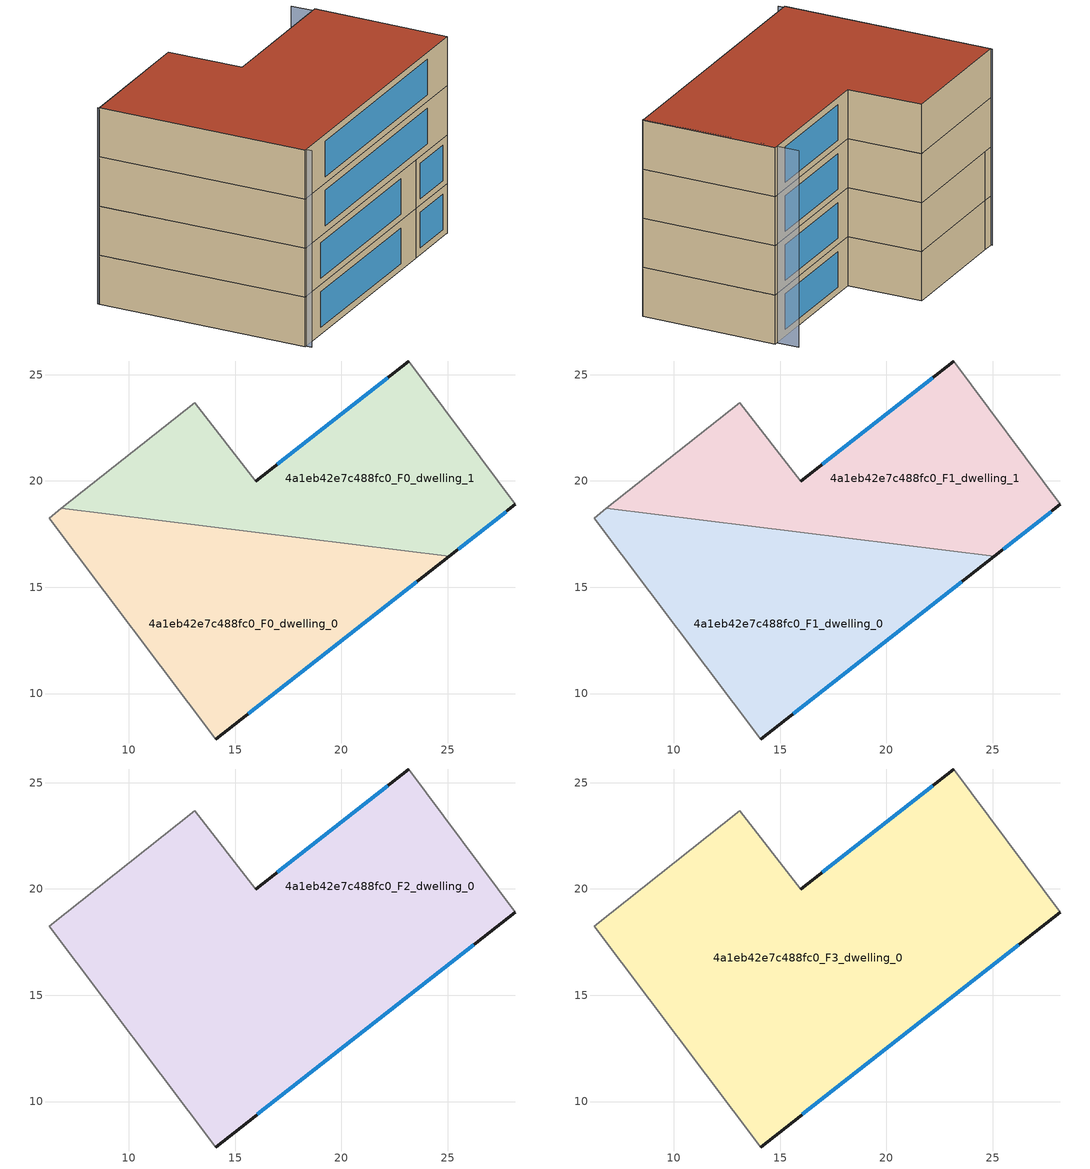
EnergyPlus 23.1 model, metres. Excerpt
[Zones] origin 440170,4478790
4a1eb42e7c488fc0_F0_dwelling_0
 floor ground (EU_floor_Construction): 25.08,16.46 14.1,7.86 6.25,18.25 6.84,18.71 z0
 wall outside (EU_wall_Construction): 14.1,7.86 25.08,16.46 z0:3
 wall adiabatic (EU_wall_Construction): 6.84,18.71 6.25,18.25 14.1,7.86 z0:3
 wall to 4a1eb42e7c488fc0_F0_dwelling_1 (EU_wall_Construction): 25.07,16.46 6.84,18.71 z0:3
 window (EU_Window_Construction): 15.62,9.06 23.55,15.27 z0.42:2.58
4a1eb42e7c488fc0_F0_dwelling_1
 floor ground (EU_floor_Construction): 23.18,25.64 28.18,18.9 25.08,16.46 6.84,18.71 13.11,23.67 15.97,19.99 z0
 wall outside (EU_wall_Construction): 25.08,16.46 28.18,18.9 / 23.18,25.64 15.97,19.99 z0:3
 wall adiabatic (EU_wall_Construction): 15.97,19.99 13.11,23.67 6.84,18.71 / 28.18,18.9 23.18,25.64 z0:3
 window (EU_Window_Construction): 25.51,16.8 27.75,18.56 / 22.18,24.86 16.97,20.78 z0.42:2.58
4a1eb42e7c488fc0_F1_dwelling_0
 floor to 4a1eb42e7c488fc0_F0_dwelling_0 (EU_floor_Construction): 25.07,16.46 14.1,7.86 6.25,18.25 6.84,18.71 z3
 wall outside (EU_wall_Construction): 14.1,7.86 25.08,16.46 z3:6
 wall adiabatic (EU_wall_Construction): 6.84,18.71 6.25,18.25 14.1,7.86 z3:6
 wall to 4a1eb42e7c488fc0_F1_dwelling_1 (EU_wall_Construction): 25.07,16.46 6.84,18.71 z3:6
 window (EU_Window_Construction): 15.62,9.06 23.55,15.27 z3.42:5.58
4a1eb42e7c488fc0_F1_dwelling_1
 floor to 4a1eb42e7c488fc0_F0_dwelling_1 (EU_floor_Construction): 23.18,25.64 28.18,18.9 25.07,16.46 6.84,18.71 13.11,23.67 15.97,19.99 z3
 wall outside (EU_wall_Construction): 25.08,16.46 28.18,18.9 / 23.18,25.64 15.97,19.99 z3:6
 wall adiabatic (EU_wall_Construction): 15.97,19.99 13.11,23.67 6.84,18.71 / 28.18,18.9 23.18,25.64 z3:6
 window (EU_Window_Construction): 25.51,16.8 27.75,18.56 / 22.18,24.86 16.97,20.78 z3.42:5.58
4a1eb42e7c488fc0_F2_dwelling_0
 floor to 4a1eb42e7c488fc0_F1_dwelling_0 (EU_floor_Construction): 25.07,16.46 14.1,7.86 6.25,18.25 6.84,18.71 z6
 floor to 4a1eb42e7c488fc0_F1_dwelling_1 (EU_floor_Construction): 23.18,25.64 28.18,18.9 25.07,16.46 6.84,18.71 13.11,23.67 15.97,19.99 z6
 wall outside (EU_wall_Construction): 14.1,7.86 28.18,18.9 / 23.18,25.64 15.97,19.99 z6:9
 wall adiabatic (EU_wall_Construction): 15.97,19.99 13.11,23.67 6.25,18.25 14.1,7.86 / 28.18,18.9 23.18,25.64 z6:9
 window (EU_Window_Construction): 16.05,9.4 26.23,17.36 / 22.18,24.86 16.97,20.78 z6.42:8.58
4a1eb42e7c488fc0_F3_dwelling_0
 floor to 4a1eb42e7c488fc0_F2_dwelling_0 (EU_floor_Construction): 23.18,25.64 28.18,18.9 14.1,7.86 6.25,18.25 13.11,23.67 15.97,19.99 z9
 wall outside (EU_wall_Construction): 14.1,7.86 28.18,18.9 / 23.18,25.64 15.97,19.99 z9:12
 wall adiabatic (EU_wall_Construction): 15.97,19.99 13.11,23.67 6.25,18.25 14.1,7.86 / 28.18,18.9 23.18,25.64 z9:12
 window (EU_Window_Construction): 16.05,9.4 26.23,17.36 / 22.18,24.86 16.97,20.78 z9.42:11.58
 roof outside (EU_roof_Construction): 28.18,18.9 23.18,25.64 15.97,19.99 13.11,23.67 6.25,18.25 14.1,7.86 z12
shading: 6.19,18.33 14.38,7.66 / 28.19,18.89 22.17,26.58 z0:12
[Building]
EU S2 Campaign: North Axis=0; Terrain=City; Solar Distribution=FullExterior
[Site:Location]
Madrid: Latitude=40.5; Longitude=-3.5; Time Zone=1; Elevation=609
[SizingPeriod:WeatherFileDays]
AnnualSizingPeriod: Begin Month=1; Begin Day of Month=1; End Month=12; End Day of Month=31; Day of Week for Start Day=Monday; Use Weather File Daylight Saving Period=No; Use Weather File Rain and Snow Indicators=No
[MATERIAL]
EU_InternalMass_Material: Roughness=MediumRough; Thickness=0.1; Conductivity=1; Density=1800; Specific Heat=900; Thermal Absorptance=0.9; Solar Absorptance=0.7; Visible Absorptance=0.7
[MATERIAL:NOMASS] Roughness=MediumRough; Thermal Absorptance=0.9; Solar Absorptance=0.7; Visible Absorptance=0.7
Name | Thermal Resistance
EU_wall_NoMass | 1.60022
EU_roof_NoMass | 1.57597
EU_floor_NoMass | 0.470652
[WINDOWMATERIAL:SIMPLEGLAZINGSYSTEM]
EU_Window_SimpleGlazing: UFactor=3.28802; Solar Heat Gain Coefficient=0.85; Visible Transmittance=0.85
[CONSTRUCTION]
EU_wall_Construction: EU_wall_NoMass
EU_roof_Construction: EU_roof_NoMass
EU_floor_Construction: EU_floor_NoMass
EU_InternalMass_Construction: EU_InternalMass_Material
EU_Window_Construction: EU_Window_SimpleGlazing
[ZONE] Type=1; Multiplier=1; Ceiling Height=autocalculate; Floor Area=autocalculate; Part of Total Floor Area=Yes
Name | Volume
4a1eb42e7c488fc0_F0_dwelling_0; 4a1eb42e7c488fc0_F1_dwelling_0 | 286.772
4a1eb42e7c488fc0_F2_dwelling_0 | 573.58
4a1eb42e7c488fc0_F3_dwelling_0 | 573.594
4a1eb42e7c488fc0_F0_dwelling_1 | 286.809
4a1eb42e7c488fc0_F1_dwelling_1 | 286.808
[INTERNALMASS] Construction=EU_InternalMass_Construction
Name | Zone or ZoneList | Surface Area
4a1eb42e7c488fc0_F0_dwelling_0_EU_InternalMass | 4a1eb42e7c488fc0_F0_dwelling_0 | 95.5907
4a1eb42e7c488fc0_F0_dwelling_1_EU_InternalMass | 4a1eb42e7c488fc0_F0_dwelling_1 | 95.6029
4a1eb42e7c488fc0_F1_dwelling_0_EU_InternalMass | 4a1eb42e7c488fc0_F1_dwelling_0 | 95.5907
4a1eb42e7c488fc0_F1_dwelling_1_EU_InternalMass | 4a1eb42e7c488fc0_F1_dwelling_1 | 95.6029
4a1eb42e7c488fc0_F2_dwelling_0_EU_InternalMass | 4a1eb42e7c488fc0_F2_dwelling_0 | 191.198
4a1eb42e7c488fc0_F3_dwelling_0_EU_InternalMass | 4a1eb42e7c488fc0_F3_dwelling_0 | 191.198
[OTHEREQUIPMENT] Fuel Type=Electricity; Design Level Calculation Method=Watts/Area; Power per Zone Floor Area=1; Fraction Latent=0; Fraction Radiant=0; Fraction Lost=0; Carbon Dioxide Generation Rate=0; EndUse Subcategory=EU_Step8_InternalGains
Name | Zone or ZoneList or Space or SpaceList | Schedule
EU_Step8_InternalGain_4a1eb42e7c488fc0_F0_dwelling_0_f000 | 4a1eb42e7c488fc0_F0_dwelling_0 | EU_Step8_GainSchedule_4a1eb42e7c488fc0_F0_dwelling_0_f000
EU_Step8_InternalGain_4a1eb42e7c488fc0_F0_dwelling_1_f000 | 4a1eb42e7c488fc0_F0_dwelling_1 | EU_Step8_GainSchedule_4a1eb42e7c488fc0_F0_dwelling_1_f000
EU_Step8_InternalGain_4a1eb42e7c488fc0_F1_dwelling_0_f000 | 4a1eb42e7c488fc0_F1_dwelling_0 | EU_Step8_GainSchedule_4a1eb42e7c488fc0_F1_dwelling_0_f000
EU_Step8_InternalGain_4a1eb42e7c488fc0_F1_dwelling_1_f000 | 4a1eb42e7c488fc0_F1_dwelling_1 | EU_Step8_GainSchedule_4a1eb42e7c488fc0_F1_dwelling_1_f000
EU_Step8_InternalGain_4a1eb42e7c488fc0_F2_dwelling_0_f000 | 4a1eb42e7c488fc0_F2_dwelling_0 | EU_Step8_GainSchedule_4a1eb42e7c488fc0_F2_dwelling_0_f000
EU_Step8_InternalGain_4a1eb42e7c488fc0_F3_dwelling_0_f000 | 4a1eb42e7c488fc0_F3_dwelling_0 | EU_Step8_GainSchedule_4a1eb42e7c488fc0_F3_dwelling_0_f000
[ZONEVENTILATION:DESIGNFLOWRATE] Schedule=EU_AlwaysOn; Design Flow Rate Calculation Method=AirChanges/Hour; Air Changes per Hour=0.480704; Ventilation Type=Natural; Fan Pressure Rise=0; Fan Total Efficiency=1; Constant Term Coefficient=1; Temperature Term Coefficient=0; Velocity Term Coefficient=0; Velocity Squared Term Coefficient=0; Minimum Indoor Temperature=-100; Maximum Indoor Temperature=100; Delta Temperature=-100; Minimum Outdoor Temperature=-100; Maximum Outdoor Temperature=100; Maximum Wind Speed=40
Name | Zone or ZoneList or Space or SpaceList
EU_ConstantAir_4a1eb42e7c488fc0_F0_dwelling_0 | 4a1eb42e7c488fc0_F0_dwelling_0
EU_ConstantAir_4a1eb42e7c488fc0_F0_dwelling_1 | 4a1eb42e7c488fc0_F0_dwelling_1
EU_ConstantAir_4a1eb42e7c488fc0_F1_dwelling_0 | 4a1eb42e7c488fc0_F1_dwelling_0
EU_ConstantAir_4a1eb42e7c488fc0_F1_dwelling_1 | 4a1eb42e7c488fc0_F1_dwelling_1
EU_ConstantAir_4a1eb42e7c488fc0_F2_dwelling_0 | 4a1eb42e7c488fc0_F2_dwelling_0
EU_ConstantAir_4a1eb42e7c488fc0_F3_dwelling_0 | 4a1eb42e7c488fc0_F3_dwelling_0
[HVACTEMPLATE:THERMOSTAT] Constant Heating Setpoint=20; Constant Cooling Setpoint=50
EU_HeatOnly_4a1eb42e7c488fc0_F0_dwelling_0; EU_HeatOnly_4a1eb42e7c488fc0_F0_dwelling_1; EU_HeatOnly_4a1eb42e7c488fc0_F1_dwelling_0; EU_HeatOnly_4a1eb42e7c488fc0_F1_dwelling_1; EU_HeatOnly_4a1eb42e7c488fc0_F2_dwelling_0; EU_HeatOnly_4a1eb42e7c488fc0_F3_dwelling_0
[HVACTEMPLATE:ZONE:IDEALLOADSAIRSYSTEM] System Availability Schedule=EU_AlwaysOn; Maximum Heating Supply Air Temperature=50; Minimum Cooling Supply Air Temperature=13; Maximum Heating Supply Air Humidity Ratio=0.0156; Minimum Cooling Supply Air Humidity Ratio=0.0077; Heating Limit=NoLimit; Cooling Limit=NoLimit; Heating Availability Schedule=EU_AlwaysOn; Cooling Availability Schedule=EU_CoolingOff; Dehumidification Control Type=ConstantSensibleHeatRatio; Cooling Sensible Heat Ratio=0.7; Dehumidification Setpoint=60; Humidification Control Type=None; Humidification Setpoint=30; Outdoor Air Method=None; Outdoor Air Flow Rate per Person=0.00944; Outdoor Air Flow Rate per Zone Floor Area=0; Outdoor Air Flow Rate per Zone=0; Demand Controlled Ventilation Type=None; Outdoor Air Economizer Type=NoEconomizer; Heat Recovery Type=None; Sensible Heat Recovery Effectiveness=0.7; Latent Heat Recovery Effectiveness=0.65
Name | Template Thermostat
4a1eb42e7c488fc0_F0_dwelling_0 | EU_HeatOnly_4a1eb42e7c488fc0_F0_dwelling_0
4a1eb42e7c488fc0_F0_dwelling_1 | EU_HeatOnly_4a1eb42e7c488fc0_F0_dwelling_1
4a1eb42e7c488fc0_F1_dwelling_0 | EU_HeatOnly_4a1eb42e7c488fc0_F1_dwelling_0
4a1eb42e7c488fc0_F1_dwelling_1 | EU_HeatOnly_4a1eb42e7c488fc0_F1_dwelling_1
4a1eb42e7c488fc0_F2_dwelling_0 | EU_HeatOnly_4a1eb42e7c488fc0_F2_dwelling_0
4a1eb42e7c488fc0_F3_dwelling_0 | EU_HeatOnly_4a1eb42e7c488fc0_F3_dwelling_0
[SIZING:ZONE] Zone Cooling Design Supply Air Temperature Input Method=SupplyAirTemperature; Zone Cooling Design Supply Air Temperature=13; Zone Heating Design Supply Air Temperature Input Method=SupplyAirTemperature; Zone Heating Design Supply Air Temperature=50; Zone Cooling Design Supply Air Humidity Ratio=0.008; Zone Heating Design Supply Air Humidity Ratio=0.008; Cooling Design Air Flow Method=DesignDay; Cooling Design Air Flow Rate=0; Cooling Minimum Air Flow per Zone Floor Area=0.000762; Cooling Minimum Air Flow=0; Cooling Minimum Air Flow Fraction=0.2; Heating Design Air Flow Method=DesignDay; Heating Design Air Flow Rate=0; Heating Maximum Air Flow per Zone Floor Area=0.002032; Heating Maximum Air Flow=0.141576; Heating Maximum Air Flow Fraction=0.3; Account for Dedicated Outdoor Air System=No; Dedicated Outdoor Air System Control Strategy=NeutralSupplyAir; Dedicated Outdoor Air Low Setpoint Temperature for Design=autosize; Dedicated Outdoor Air High Setpoint Temperature for Design=autosize; Zone Load Sizing Method=Sensible Load Only No Latent Load; Zone Latent Cooling Design Supply Air Humidity Ratio Input Method=HumidityRatioDifference; Zone Cooling Design Supply Air Humidity Ratio Difference=0.005; Zone Latent Heating Design Supply Air Humidity Ratio Input Method=HumidityRatioDifference; Zone Humidification Design Supply Air Humidity Ratio Difference=0.005
4a1eb42e7c488fc0_F0_dwelling_0; 4a1eb42e7c488fc0_F0_dwelling_1; 4a1eb42e7c488fc0_F1_dwelling_0; 4a1eb42e7c488fc0_F1_dwelling_1; 4a1eb42e7c488fc0_F2_dwelling_0; 4a1eb42e7c488fc0_F3_dwelling_0
[SCHEDULE:CONSTANT]
Name | Hourly Value
EU_AlwaysOn | 1
EU_CoolingOff | 0
[SCHEDULE:FILE] Column Number=1; Rows to Skip at Top=0; Number of Hours of Data=8760; Column Separator=Comma; Interpolate to Timestep=No; Minutes per Item=60; Adjust Schedule for Daylight Savings=Yes
Name | File
EU_Step8_GainSchedule_4a1eb42e7c488fc0_F0_dwelling_0_f000 | ../../schedules/4a1eb42e7c488fc0/4a1eb42e7c488fc0_F0_dwelling_0_f000_gain.csv
EU_Step8_GainSchedule_4a1eb42e7c488fc0_F0_dwelling_1_f000 | ../../schedules/4a1eb42e7c488fc0/4a1eb42e7c488fc0_F0_dwelling_1_f000_gain.csv
EU_Step8_GainSchedule_4a1eb42e7c488fc0_F1_dwelling_0_f000 | ../../schedules/4a1eb42e7c488fc0/4a1eb42e7c488fc0_F1_dwelling_0_f000_gain.csv
EU_Step8_GainSchedule_4a1eb42e7c488fc0_F1_dwelling_1_f000 | ../../schedules/4a1eb42e7c488fc0/4a1eb42e7c488fc0_F1_dwelling_1_f000_gain.csv
EU_Step8_GainSchedule_4a1eb42e7c488fc0_F2_dwelling_0_f000 | ../../schedules/4a1eb42e7c488fc0/4a1eb42e7c488fc0_F2_dwelling_0_f000_gain.csv
EU_Step8_GainSchedule_4a1eb42e7c488fc0_F3_dwelling_0_f000 | ../../schedules/4a1eb42e7c488fc0/4a1eb42e7c488fc0_F3_dwelling_0_f000_gain.csv
